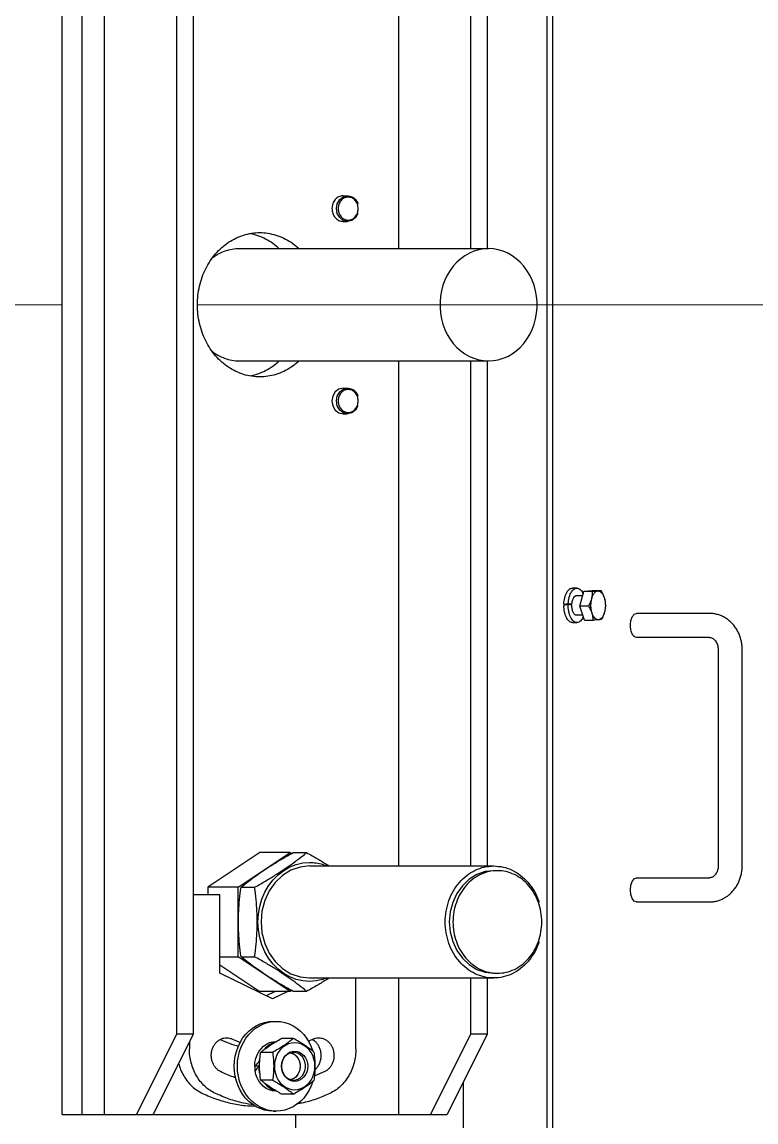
# Model space of a CAD drawing. Header units: millimetres. Extents: x 861 to 27901, y 673 to 17923.
# Drawn here: x 11194 to 11557, y 9715 to 10259 of the extents above; entities that cross this region are included whole.
import ezdxf

# ---------------------------------------------------------------- set-up
doc = ezdxf.new("R2010")
doc.units = ezdxf.units.MM
doc.header["$LTSCALE"] = 33.3
doc.linetypes.add('CENTERX2', pattern=[20.32, 12.7, -2.54, 2.54, -2.54])
doc.layers.add('CAPA_1', color=7, linetype='Continuous')

msp = doc.modelspace()

# ---------------------------------------------------------------- linework, layer by layer
at = {"color": 7, "linetype": 'Continuous', "lineweight": 25}
for p, q in [((11453.29, 10564.93), (11453.29, 9672.96)), ((11456.04, 10564.93), (11456.04, 9672.96)), ((11213.45, 9718.55), (11213.45, 10519.34)), ((11223.36, 9718.55), (11223.36, 10519.34)), ((11234.34, 9718.55), (11234.34, 10519.34)), ((11270.02, 10479.7), (11270.02, 9758.2)), ((11278.26, 10479.7), (11278.26, 9758.2)), ((11379.91, 10396.5), (11379.91, 10146.7)), ((11415.59, 10396.5), (11415.59, 10146.7)), ((11423.83, 10396.5), (11423.83, 10146.7)), ((11352.45, 10172.86), (11354.67, 10172.86)), ((11352.45, 10160.17), (11354.67, 10160.17)), ((11301.14, 10146.7), (11424.43, 10146.7)), ((11301.14, 10091.2), (11424.43, 10091.2)), ((11379.91, 10091.2), (11379.91, 9841.39)), ((11415.59, 10091.2), (11415.59, 9841.39)), ((11423.83, 10091.2), (11423.83, 9841.39)), ((11352.45, 10077.72), (11354.67, 10077.72)), ((11352.45, 10065.03), (11354.67, 10065.03)), ((11468.13, 9978.8), (11465.95, 9978.8)), ((11471.55, 9977.24), (11475.67, 9977.59)), ((11475.67, 9977.59), (11480.03, 9977.59)), ((11470.98, 9975.04), (11467.5, 9975.04)), ((11469.64, 9969.93), (11471.55, 9977.24)), ((11471.55, 9977.24), (11475.91, 9977.24)), ((11463.88, 9970.64), (11461.69, 9970.19)), ((11461.7, 9970.82), (11463.9, 9971.26)), ((11463.18, 9970.59), (11461.7, 9970.82)), ((11465.66, 9970.36), (11463.88, 9970.64)), ((11463.9, 9971.26), (11465.69, 9970.98)), ((11463.92, 9970.63), (11465.69, 9970.98)), ((11474.01, 9969.93), (11469.64, 9969.93)), ((11471.86, 9962.98), (11469.64, 9969.93)), ((11465.95, 9961.77), (11468.13, 9961.77)), ((11467.66, 9965.53), (11471.05, 9965.53)), ((11471.86, 9962.98), (11476.22, 9962.98)), ((11533.71, 9966.32), (11497.66, 9966.32)), ((11533.71, 9954.43), (11497.66, 9954.43)), ((11538.06, 9948.48), (11538.06, 9841.45)), ((11549.96, 9841.45), (11549.96, 9948.48)), ((11311.25, 9848.03), (11285.5, 9830.86)), ((11300.56, 9830.86), (11326.31, 9848.03)), ((11326.31, 9848.03), (11311.25, 9848.03)), ((11326.31, 9848.03), (11326.97, 9847.59)), ((11327.73, 9848.03), (11334.41, 9848.03)), ((11335.83, 9841.39), (11427.01, 9841.39)), ((11428.81, 9839.07), (11427.01, 9839.07)), ((11300.56, 9830.86), (11285.5, 9830.86)), ((11285.5, 9830.86), (11285.5, 9827.17)), ((11300.56, 9796.53), (11300.56, 9830.86)), ((11301.98, 9830.86), (11308.66, 9830.86)), ((11497.66, 9835.5), (11533.71, 9835.5)), ((11291.5, 9827.17), (11278.16, 9827.17)), ((11291.5, 9788.43), (11291.5, 9827.17)), ((11497.66, 9823.61), (11533.71, 9823.61)), ((11291.5, 9796.53), (11300.56, 9796.53)), ((11291.5, 9792.53), (11311.25, 9779.36)), ((11326.31, 9779.36), (11300.56, 9796.53)), ((11301.98, 9796.53), (11308.66, 9796.53)), ((11317.59, 9775.64), (11291.5, 9788.43)), ((11427.01, 9788.32), (11428.81, 9788.32)), ((11335.83, 9786), (11427.01, 9786)), ((11358.79, 9750.93), (11358.79, 9786)), ((11379.91, 9786), (11379.91, 9718.55)), ((11415.59, 9786), (11415.59, 9758.2)), ((11423.83, 9786), (11423.83, 9758.2)), ((11326.31, 9779.36), (11311.25, 9779.36)), ((11318.85, 9779.36), (11314.42, 9777.19)), ((11325.19, 9779.36), (11317.59, 9775.64)), ((11326.97, 9779.8), (11326.31, 9779.36)), ((11334.41, 9779.36), (11327.73, 9779.36)), ((11317.79, 9764.54), (11319.37, 9764.54)), ((11270.02, 9758.2), (11250.2, 9718.55)), ((11278.26, 9758.2), (11258.44, 9718.55)), ((11278.26, 9758.2), (11270.02, 9758.2)), ((11276.39, 9754.46), (11276.39, 9750.93)), ((11297.74, 9755.72), (11301.61, 9754.08)), ((11327.88, 9756.07), (11321.97, 9756.07)), ((11335.18, 9754.76), (11337.44, 9755.72)), ((11415.59, 9758.2), (11395.77, 9718.55)), ((11423.83, 9758.2), (11404.01, 9718.55)), ((11423.83, 9758.2), (11415.59, 9758.2)), ((11317.58, 9749.2), (11311.67, 9749.2)), ((11310.89, 9744.63), (11311.19, 9746.04)), ((11310.89, 9744.63), (11311.23, 9744.63)), ((11311.16, 9742.34), (11308.72, 9742.34)), ((11343.35, 9739.67), (11338.43, 9737.59)), ((11317.58, 9735.47), (11311.67, 9735.47)), ((11411.95, 9734.42), (11411.95, 9536.2)), ((11327.88, 9728.61), (11321.97, 9728.61)), ((11213.45, 9718.55), (11258.44, 9718.55)), ((11258.72, 9718.55), (11404.01, 9718.55)), ((11317.79, 9720.14), (11319.37, 9720.14)), ((11329.02, 9536.2), (11329.02, 9718.55))]:
    msp.add_line(p, q, dxfattribs=at)
at = {"color": 7, "linetype": 'Continuous', "lineweight": 25, "flags": 128}
for points in [[(11359.75, 10164.14), (11359.74, 10164.09), (11358.55, 10162.03), (11356.77, 10160.66), (11354.67, 10160.17), (11352.56, 10160.66), (11350.78, 10162.03), (11349.59, 10164.09), (11349.17, 10166.52), (11349.59, 10168.94), (11350.78, 10171), (11352.56, 10172.38), (11354.67, 10172.86)], [(11424.43, 10146.7), (11422, 10146.55), (11419.59, 10146.13), (11417.23, 10145.42), (11414.95, 10144.45), (11412.77, 10143.21), (11410.7, 10141.72), (11408.77, 10140), (11407.01, 10138.06), (11405.42, 10135.93), (11404.03, 10133.62), (11402.85, 10131.17), (11401.89, 10128.58), (11401.16, 10125.9), (11400.67, 10123.15), (11400.43, 10120.35), (11400.43, 10117.54), (11400.67, 10114.74), (11401.16, 10111.99), (11401.89, 10109.31), (11402.85, 10106.72), (11404.03, 10104.27), (11405.42, 10101.96), (11407.01, 10099.83), (11408.77, 10097.89), (11410.7, 10096.17), (11412.77, 10094.68), (11414.95, 10093.44), (11417.23, 10092.47), (11419.59, 10091.76), (11422, 10091.34), (11424.43, 10091.2), (11426.86, 10091.34), (11429.27, 10091.76), (11431.62, 10092.47), (11433.91, 10093.44), (11436.09, 10094.68), (11438.16, 10096.17), (11440.08, 10097.89), (11441.85, 10099.83), (11443.43, 10101.96), (11444.82, 10104.27), (11446, 10106.72), (11446.96, 10109.31), (11447.69, 10111.99), (11448.18, 10114.74), (11448.43, 10117.54), (11448.43, 10120.35), (11448.18, 10123.15), (11447.69, 10125.9), (11446.96, 10128.58), (11446, 10131.17), (11444.82, 10133.62), (11443.43, 10135.93), (11441.85, 10138.06), (11440.08, 10140), (11438.16, 10141.72), (11436.09, 10143.21), (11433.91, 10144.45), (11431.62, 10145.42), (11429.27, 10146.13), (11426.86, 10146.55), (11424.43, 10146.7)], [(11352.45, 10077.72), (11350.34, 10077.23), (11348.56, 10075.86), (11347.37, 10073.8), (11346.95, 10071.37), (11347.37, 10068.95), (11348.56, 10066.89), (11350.34, 10065.51), (11352.45, 10065.03)], [(11359.75, 10069), (11359.74, 10068.95), (11358.55, 10066.89), (11356.77, 10065.51), (11354.67, 10065.03), (11352.56, 10065.51), (11350.78, 10066.89), (11349.59, 10068.95), (11349.17, 10071.37), (11349.59, 10073.8), (11350.78, 10075.86), (11352.56, 10077.23), (11354.67, 10077.72)], [(11344.32, 9786), (11342.42, 9785.26), (11339.15, 9784.51), (11335.83, 9784.26), (11332.5, 9784.51), (11329.23, 9785.26), (11326.07, 9786.5), (11323.08, 9788.2), (11320.31, 9790.34), (11317.8, 9792.88), (11315.6, 9795.78), (11313.75, 9798.98), (11312.28, 9802.43), (11311.2, 9806.08), (11310.55, 9809.85), (11310.34, 9813.7), (11310.55, 9817.54), (11311.2, 9821.31), (11312.28, 9824.96), (11313.75, 9828.41), (11315.6, 9831.61), (11317.8, 9834.51), (11320.31, 9837.05), (11323.08, 9839.19), (11326.07, 9840.89), (11329.23, 9842.13), (11332.5, 9842.88), (11335.83, 9843.13)], [(11335.83, 9841.39), (11331.15, 9840.85), (11326.65, 9839.28), (11322.5, 9836.72), (11318.87, 9833.28), (11315.89, 9829.08), (11313.67, 9824.29), (11312.31, 9819.1), (11311.85, 9813.7), (11312.31, 9808.29), (11313.67, 9803.1), (11315.89, 9798.31), (11318.87, 9794.11), (11322.5, 9790.67), (11326.65, 9788.11), (11331.15, 9786.54), (11335.83, 9786)], [(11427.01, 9839.07), (11422.72, 9838.58), (11418.6, 9837.14), (11414.8, 9834.79), (11411.47, 9831.64), (11408.74, 9827.79), (11406.71, 9823.4), (11405.46, 9818.64), (11405.03, 9813.7), (11405.46, 9808.75), (11406.71, 9803.99), (11408.74, 9799.6), (11411.47, 9795.75), (11414.8, 9792.6), (11418.6, 9790.26), (11422.72, 9788.81), (11427.01, 9788.32)], [(11497.66, 9823.61), (11496.52, 9824.06), (11495.56, 9825.35), (11494.91, 9827.28), (11494.69, 9829.55), (11494.91, 9831.83), (11495.56, 9833.76), (11496.52, 9835.05), (11497.66, 9835.5)], [(11317.79, 9720.14), (11315.64, 9720.28), (11313.51, 9720.69), (11311.44, 9721.38), (11309.45, 9722.34), (11307.56, 9723.54), (11305.8, 9724.98), (11304.19, 9726.64), (11302.76, 9728.5), (11301.51, 9730.53), (11300.47, 9732.71), (11299.64, 9735.01), (11299.05, 9737.4), (11298.68, 9739.85), (11298.56, 9742.34), (11298.68, 9744.82), (11299.05, 9747.28), (11299.64, 9749.67), (11300.47, 9751.97), (11301.51, 9754.15), (11302.76, 9756.18), (11304.19, 9758.04), (11305.8, 9759.69), (11307.56, 9761.14), (11309.45, 9762.34), (11311.44, 9763.29), (11313.51, 9763.98), (11315.64, 9764.4), (11317.79, 9764.54)], [(11337.45, 9734.77), (11336.7, 9732.71), (11335.65, 9730.53), (11334.41, 9728.5), (11332.97, 9726.64), (11331.36, 9724.98), (11329.6, 9723.54), (11327.72, 9722.34), (11325.72, 9721.38), (11323.65, 9720.69), (11321.53, 9720.28), (11319.37, 9720.14), (11317.22, 9720.28), (11315.1, 9720.69), (11313.02, 9721.38), (11311.03, 9722.34), (11309.15, 9723.54), (11307.39, 9724.98), (11305.78, 9726.64), (11304.34, 9728.5), (11303.1, 9730.53), (11302.05, 9732.71), (11301.23, 9735.01), (11300.63, 9737.4), (11300.27, 9739.85), (11300.15, 9742.34), (11300.27, 9744.82), (11300.63, 9747.28), (11301.23, 9749.67), (11302.05, 9751.97), (11303.1, 9754.15), (11304.34, 9756.18), (11305.78, 9758.04), (11307.39, 9759.69), (11309.15, 9761.14), (11311.03, 9762.34), (11313.02, 9763.29), (11315.1, 9763.98), (11317.22, 9764.4), (11319.37, 9764.54)], [(11319.37, 9764.54), (11321.53, 9764.4), (11323.65, 9763.98), (11325.72, 9763.29), (11327.72, 9762.34), (11329.6, 9761.14), (11331.36, 9759.69), (11332.97, 9758.04), (11334.41, 9756.18), (11335.65, 9754.15), (11336.7, 9751.97), (11337.44, 9749.92)], [(11308.72, 9742.34), (11308.85, 9744.26), (11309.24, 9746.14), (11309.88, 9747.92), (11310.75, 9749.57), (11311.84, 9751.04), (11313.11, 9752.29), (11314.54, 9753.3), (11316.08, 9754.04), (11317.71, 9754.49), (11319.37, 9754.64)], [(11328.49, 9753.93), (11326.92, 9753.79), (11325.39, 9753.37), (11323.93, 9752.67), (11322.59, 9751.72), (11321.39, 9750.54), (11320.37, 9749.15), (11319.55, 9747.6), (11318.94, 9745.92), (11318.57, 9744.15), (11318.45, 9742.34), (11318.57, 9740.52), (11318.94, 9738.75), (11319.55, 9737.07), (11320.37, 9735.52), (11321.39, 9734.14), (11322.59, 9732.96), (11323.93, 9732.01), (11325.39, 9731.31), (11326.92, 9730.89), (11328.49, 9730.74), (11330.06, 9730.89), (11331.6, 9731.31), (11333.05, 9732.01), (11334.4, 9732.96), (11335.59, 9734.14), (11336.62, 9735.52), (11337.44, 9737.07), (11338.04, 9738.75), (11338.41, 9740.52), (11338.53, 9742.34), (11338.41, 9744.15), (11338.04, 9745.92), (11337.44, 9747.6), (11336.62, 9749.15), (11335.59, 9750.54), (11334.4, 9751.72), (11333.05, 9752.67), (11331.6, 9753.37), (11330.06, 9753.79), (11328.49, 9753.93)], [(11328.49, 9734.86), (11327.23, 9735.01), (11326.02, 9735.43), (11324.9, 9736.12), (11323.92, 9737.05), (11323.11, 9738.19), (11322.51, 9739.48), (11322.14, 9740.88), (11322.02, 9742.34), (11322.14, 9743.8), (11322.51, 9745.2), (11323.11, 9746.49), (11323.92, 9747.62), (11324.9, 9748.55), (11326.02, 9749.24), (11327.23, 9749.67), (11328.49, 9749.81), (11329.76, 9749.67), (11330.97, 9749.24), (11332.09, 9748.55), (11333.07, 9747.62), (11333.88, 9746.49), (11334.47, 9745.2), (11334.84, 9743.8), (11334.97, 9742.34), (11334.84, 9740.88), (11334.47, 9739.48), (11333.88, 9738.19), (11333.07, 9737.05), (11332.09, 9736.12), (11330.97, 9735.43), (11329.76, 9735.01), (11328.49, 9734.86)], [(11327.96, 9749.19), (11326.72, 9749.04), (11325.54, 9748.6), (11324.47, 9747.88), (11323.54, 9746.93), (11322.81, 9745.77), (11322.31, 9744.46), (11322.05, 9743.05), (11322.05, 9741.62), (11322.31, 9740.22), (11322.81, 9738.91), (11323.54, 9737.75), (11324.47, 9736.79), (11325.54, 9736.07), (11326.72, 9735.63), (11327.96, 9735.48)], [(11326.4, 9748.96), (11327.23, 9748.72), (11328.34, 9748.15), (11329.32, 9747.33), (11330.14, 9746.28), (11330.74, 9745.07), (11331.12, 9743.73), (11331.25, 9742.34), (11331.12, 9740.94), (11330.74, 9739.61), (11330.14, 9738.39), (11329.32, 9737.35), (11328.34, 9736.52), (11327.23, 9735.95), (11326.4, 9735.72)], [(11326.66, 9749.03), (11327.73, 9748.63), (11328.78, 9747.94), (11329.7, 9747.02), (11330.43, 9745.9), (11330.96, 9744.63), (11331.24, 9743.27), (11331.28, 9741.87), (11331.08, 9740.49), (11330.63, 9739.18), (11329.97, 9738.01), (11329.11, 9737.02), (11328.09, 9736.25), (11326.96, 9735.74), (11326.66, 9735.65)], [(11327.96, 9735.48), (11329.19, 9735.63), (11330.37, 9736.07), (11331.45, 9736.79), (11332.37, 9737.75), (11333.1, 9738.91), (11333.6, 9740.22), (11333.86, 9741.62), (11333.86, 9743.05), (11333.6, 9744.46), (11333.1, 9745.77), (11332.37, 9746.93), (11331.45, 9747.88), (11330.37, 9748.6), (11329.19, 9749.04), (11327.96, 9749.19)], [(11319.37, 9730.03), (11319.1, 9730.04), (11317.5, 9730.23), (11315.94, 9730.69), (11314.47, 9731.42), (11313.1, 9732.39), (11311.88, 9733.59), (11310.82, 9734.99), (11309.97, 9736.56), (11309.32, 9738.26), (11308.9, 9740.05)]]:
    msp.add_lwpolyline(points, dxfattribs=at)
at = {"color": 7, "linetype": 'Continuous', "lineweight": 25}
for centre, radius, start, end in [((11301.31, 10124.81), 21.88, 90.4383, 128.5045), ((11301.31, 10113.11), 21.92, 230.5019, 269.5446), ((11321.79, 9744.26), 10.46, 107.539, 141.3846), ((11322.87, 9742.34), 14.13, 179.9919, 189.3104), ((11324.71, 9742.32), 14.01, 179.9383, 195.5332), ((11321.78, 9740.4), 10.45, 218.9712, 252.1347)]:
    msp.add_arc(centre, radius, start, end, dxfattribs=at)
for centre, start_param, end_param in [((11319.37, 9742.34), 1.875102, 2.062193), ((11321.36, 9742.34), 2.062193, 2.249285)]:
    msp.add_ellipse(centre, major_axis=(14.42, 10.85), ratio=0.402543, start_param=start_param, end_param=end_param, dxfattribs=at)
for points in [[(11352.45, 10172.86), (11351.73, 10172.76), (11350.29, 10172.57), (11348.46, 10171.11), (11347.24, 10169.01), (11346.81, 10166.52), (11347.24, 10164.02), (11348.46, 10161.93), (11350.29, 10160.46), (11351.73, 10160.27), (11352.45, 10160.17)], [(11354.98, 10172.23), (11355.63, 10172.14), (11356.92, 10171.97), (11358.57, 10170.65), (11359.67, 10168.76), (11360.06, 10166.52), (11359.67, 10164.28), (11358.57, 10162.37), (11356.92, 10161.11), (11354.98, 10160.66), (11353.04, 10161.11), (11351.4, 10162.37), (11350.3, 10164.28), (11349.91, 10166.52), (11350.3, 10168.76), (11351.4, 10170.65), (11353.04, 10171.97), (11354.34, 10172.14), (11354.98, 10172.23)], [(11354.98, 10077.08), (11355.63, 10077), (11356.92, 10076.82), (11358.57, 10075.5), (11359.67, 10073.62), (11360.06, 10071.37), (11359.67, 10069.13), (11358.57, 10067.23), (11356.92, 10065.96), (11354.98, 10065.52), (11353.04, 10065.96), (11351.4, 10067.23), (11350.3, 10069.13), (11349.91, 10071.37), (11350.3, 10073.62), (11351.4, 10075.5), (11353.04, 10076.82), (11354.34, 10077), (11354.98, 10077.08)], [(11475.51, 9973.58), (11475.68, 9974.11), (11476.01, 9975.18), (11476.74, 9976.37), (11477.59, 9977.19), (11478.21, 9977.34), (11478.52, 9977.41)], [(11478.52, 9977.41), (11478.84, 9977.39), (11479.46, 9977.35), (11480.34, 9976.68), (11481.13, 9975.62), (11481.5, 9974.62), (11481.69, 9974.12)], [(11475.67, 9966.45), (11475.52, 9967), (11475.22, 9968.11), (11475.08, 9969.97), (11475.14, 9971.86), (11475.39, 9973.01), (11475.51, 9973.58)], [(11481.69, 9974.12), (11481.83, 9973.56), (11482.13, 9972.46), (11482.28, 9970.59), (11482.21, 9968.71), (11481.96, 9967.56), (11481.84, 9966.99)], [(11481.84, 9966.99), (11481.68, 9966.46), (11481.35, 9965.39), (11480.61, 9964.2), (11479.76, 9963.38), (11479.14, 9963.23), (11478.83, 9963.16)], [(11478.83, 9963.16), (11478.52, 9963.18), (11477.89, 9963.22), (11477.01, 9963.89), (11476.23, 9964.95), (11475.85, 9965.95), (11475.67, 9966.45)], [(11497.66, 9954.43), (11497.27, 9954.52), (11496.49, 9954.7), (11495.5, 9956.07), (11494.84, 9958.04), (11494.61, 9960.37), (11494.84, 9962.71), (11495.5, 9964.68), (11496.49, 9966.05), (11497.27, 9966.23), (11497.66, 9966.32)], [(11428.81, 9788.32), (11427.37, 9788.42), (11424.5, 9788.61), (11420.35, 9790.12), (11416.52, 9792.46), (11413.17, 9795.64), (11410.42, 9799.51), (11408.38, 9803.92), (11407.12, 9808.71), (11406.7, 9813.7), (11407.12, 9818.68), (11408.38, 9823.47), (11410.42, 9827.88), (11413.17, 9831.75), (11416.52, 9834.93), (11420.35, 9837.29), (11424.5, 9838.74), (11428.81, 9839.23), (11433.12, 9838.74), (11437.27, 9837.29), (11441.1, 9834.93), (11444.45, 9831.75), (11447.2, 9827.88), (11449.24, 9823.47), (11450.5, 9818.68), (11450.92, 9813.7), (11450.5, 9808.71), (11449.24, 9803.92), (11447.2, 9799.51), (11444.45, 9795.64), (11441.1, 9792.46), (11437.27, 9790.12), (11433.12, 9788.61), (11430.25, 9788.42), (11428.81, 9788.32)], [(11291.84, 9739.67), (11291.39, 9739.92), (11290.5, 9740.43), (11289.37, 9741.55), (11288.43, 9742.88), (11287.74, 9744.41), (11287.32, 9746.06), (11287.18, 9747.77), (11287.34, 9749.48), (11287.79, 9751.13), (11288.5, 9752.64), (11289.46, 9753.96), (11290.62, 9755.04), (11291.94, 9755.83), (11293.37, 9756.32), (11294.85, 9756.47), (11296.34, 9756.3), (11297.27, 9755.92), (11297.74, 9755.72)], [(11337.44, 9755.72), (11337.91, 9755.92), (11338.84, 9756.3), (11340.33, 9756.47), (11341.81, 9756.32), (11343.24, 9755.83), (11344.56, 9755.04), (11345.72, 9753.96), (11346.68, 9752.64), (11347.39, 9751.13), (11347.84, 9749.48), (11348, 9747.77), (11347.86, 9746.06), (11347.44, 9744.41), (11346.75, 9742.88), (11345.82, 9741.55), (11344.68, 9740.43), (11343.79, 9739.92), (11343.35, 9739.67)], [(11289.27, 9728.88), (11288.34, 9729.37), (11286.48, 9730.34), (11283.98, 9732.39), (11281.74, 9734.81), (11279.85, 9737.59), (11278.33, 9740.66), (11277.23, 9743.95), (11276.52, 9747.4), (11276.44, 9749.76), (11276.39, 9750.93)], [(11358.79, 9750.93), (11358.75, 9749.76), (11358.66, 9747.4), (11357.96, 9743.95), (11356.85, 9740.66), (11355.33, 9737.59), (11353.44, 9734.81), (11351.2, 9732.39), (11348.7, 9730.34), (11346.84, 9729.37), (11345.91, 9728.88)]]:
    msp.add_open_spline(points, degree=3, dxfattribs=at)
for points, knots in [([(11354.67, 10172.86), (11355.39, 10172.77), (11356.84, 10172.58), (11358.59, 10171.09), (11359.61, 10169.74), (11359.75, 10168.91), (11359.75, 10168.89)], [0, 0, 0, 0, 0.3311, 0.6622, 0.993299, 1, 1, 1, 1]), ([(11311.25, 10083.27), (11309.9, 10083.33), (11307.2, 10083.44), (11303.23, 10084.39), (11299.39, 10085.89), (11295.75, 10087.96), (11292.38, 10090.56), (11289.34, 10093.64), (11286.66, 10097.16), (11284.41, 10101.05), (11282.62, 10105.25), (11281.32, 10109.68), (11280.53, 10114.27), (11280.26, 10118.95), (11280.53, 10123.62), (11281.32, 10128.21), (11282.62, 10132.64), (11284.41, 10136.84), (11286.66, 10140.73), (11289.34, 10144.25), (11292.38, 10147.33), (11295.75, 10149.93), (11299.39, 10152), (11303.23, 10153.51), (11307.2, 10154.42), (11311.25, 10154.73), (11315.29, 10154.42), (11319.27, 10153.5), (11323.11, 10152.01), (11326.72, 10149.91), (11329.24, 10148.11), (11330.43, 10146.88), (11330.61, 10146.7)], [0, 0, 0, 0, 0.034269, 0.068539, 0.102808, 0.137077, 0.171347, 0.205616, 0.239885, 0.274155, 0.308424, 0.342694, 0.376963, 0.411232, 0.445502, 0.479771, 0.51404, 0.54831, 0.582579, 0.616848, 0.651118, 0.685387, 0.719656, 0.753926, 0.788195, 0.822464, 0.856734, 0.891003, 0.925272, 0.959542, 0.993811, 1, 1, 1, 1]), ([(11320.7, 10146.7), (11320.51, 10146.88), (11319.33, 10148.11), (11316.81, 10149.91), (11313.2, 10152), (11309.66, 10153.43), (11307.31, 10153.9), (11306.29, 10154.11)], [0, 0, 0, 0, 0.045744, 0.299041, 0.552338, 0.805635, 1, 1, 1, 1]), ([(11306.29, 10083.78), (11307.31, 10083.99), (11309.66, 10084.46), (11313.2, 10085.89), (11316.81, 10087.98), (11319.33, 10089.78), (11320.51, 10091.01), (11320.7, 10091.2)], [0, 0, 0, 0, 0.194365, 0.447662, 0.700959, 0.954256, 1, 1, 1, 1]), ([(11330.61, 10091.2), (11330.43, 10091.01), (11329.24, 10089.78), (11326.72, 10087.99), (11323.11, 10085.88), (11319.27, 10084.39), (11315.29, 10083.44), (11312.6, 10083.33), (11311.25, 10083.27)], [0, 0, 0, 0, 0.03486, 0.227888, 0.420916, 0.613944, 0.806972, 1, 1, 1, 1]), ([(11354.67, 10077.72), (11355.39, 10077.62), (11356.84, 10077.44), (11358.59, 10075.94), (11359.61, 10074.59), (11359.75, 10073.77), (11359.75, 10073.75)], [0, 0, 0, 0, 0.3310998, 0.6621996, 0.9932993, 1, 1, 1, 1]), ([(11461.7, 9970.82), (11461.73, 9971.37), (11461.8, 9972.46), (11462.09, 9974.02), (11462.52, 9975.44), (11463.09, 9976.66), (11463.75, 9977.64), (11464.5, 9978.34), (11465.25, 9978.74), (11465.74, 9978.76), (11465.95, 9978.77)], [0, 0, 0, 0, 0.1286907, 0.2573814, 0.3860721, 0.5147628, 0.6434535, 0.7721442, 0.9008349, 1, 1, 1, 1]), ([(11463.9, 9971.26), (11463.95, 9971.81), (11464.04, 9972.89), (11464.38, 9974.42), (11464.85, 9975.79), (11465.44, 9976.95), (11466.13, 9977.86), (11466.9, 9978.49), (11467.71, 9978.81), (11468.54, 9978.81), (11469.36, 9978.49), (11470.12, 9977.86), (11470.77, 9977.04), (11471.1, 9976.35), (11471.24, 9976.05)], [0, 0, 0, 0, 0.085157, 0.170314, 0.25547, 0.340627, 0.425784, 0.510941, 0.596098, 0.681255, 0.766411, 0.851568, 0.936725, 1, 1, 1, 1]), ([(11475.91, 9977.24), (11476.43, 9977.27), (11477.41, 9977.32), (11478.17, 9977.38), (11478.52, 9977.41)], [0, 0, 0, 0, 0.523687, 1, 1, 1, 1]), ([(11478.52, 9977.41), (11478.83, 9977.44), (11479.47, 9977.5), (11479.84, 9977.56), (11480.03, 9977.59)], [0, 0, 0, 0, 0.476313, 1, 1, 1, 1]), ([(11480.03, 9977.59), (11480.38, 9976.99), (11481.05, 9975.85), (11481.48, 9974.68), (11481.69, 9974.12)], [0, 0, 0, 0, 0.523687, 1, 1, 1, 1]), ([(11465.69, 9970.98), (11465.77, 9971.6), (11465.93, 9972.83), (11466.59, 9974.29), (11467.44, 9975.12), (11468.18, 9975.36), (11468.56, 9975.1), (11468.64, 9975.04)], [0, 0, 0, 0, 0.234527, 0.469055, 0.703582, 0.93811, 1, 1, 1, 1]), ([(11474.01, 9969.93), (11474.33, 9970.56), (11474.96, 9971.76), (11475.33, 9972.99), (11475.51, 9973.58)], [0, 0, 0, 0, 0.523687, 1, 1, 1, 1]), ([(11475.51, 9973.58), (11475.64, 9974.17), (11475.91, 9975.41), (11475.91, 9976.61), (11475.91, 9977.24)], [0, 0, 0, 0, 0.476313, 1, 1, 1, 1]), ([(11481.69, 9974.12), (11481.84, 9973.55), (11482.16, 9972.38), (11482.21, 9971.24), (11482.24, 9970.64)], [0, 0, 0, 0, 0.476313, 1, 1, 1, 1]), ([(11465.95, 9961.78), (11465.94, 9961.78), (11465.65, 9961.72), (11465.09, 9961.92), (11464.3, 9962.37), (11463.57, 9963.17), (11462.92, 9964.22), (11462.4, 9965.5), (11462, 9966.96), (11461.75, 9968.54), (11461.71, 9969.64), (11461.69, 9970.19)], [0, 0, 0, 0, 0.004787, 0.129189, 0.25359, 0.377992, 0.502394, 0.626795, 0.751197, 0.875598, 1, 1, 1, 1]), ([(11471.31, 9964.69), (11471.19, 9964.4), (11470.88, 9963.71), (11470.26, 9962.87), (11469.51, 9962.18), (11468.7, 9961.8), (11467.87, 9961.73), (11467.05, 9961.99), (11466.28, 9962.56), (11465.57, 9963.42), (11464.95, 9964.54), (11464.46, 9965.87), (11464.1, 9967.37), (11463.89, 9968.98), (11463.88, 9970.08), (11463.88, 9970.64)], [0, 0, 0, 0, 0.054035, 0.132865, 0.211696, 0.290526, 0.369357, 0.448187, 0.527017, 0.605848, 0.684678, 0.763509, 0.842339, 0.92117, 1, 1, 1, 1]), ([(11468.6, 9965.53), (11468.41, 9965.44), (11467.9, 9965.23), (11467.07, 9965.71), (11466.29, 9966.81), (11465.76, 9968.46), (11465.69, 9969.72), (11465.66, 9970.36)], [0, 0, 0, 0, 0.136172, 0.352129, 0.568086, 0.784043, 1, 1, 1, 1]), ([(11475.67, 9966.45), (11475.46, 9967.01), (11475.03, 9968.19), (11474.36, 9969.33), (11474.01, 9969.93)], [0, 0, 0, 0, 0.476313, 1, 1, 1, 1]), ([(11481.84, 9966.99), (11481.66, 9966.4), (11481.28, 9965.16), (11480.66, 9963.96), (11480.34, 9963.33)], [0, 0, 0, 0, 0.476313, 1, 1, 1, 1]), ([(11476.22, 9962.98), (11476.19, 9963.57), (11476.14, 9964.71), (11475.82, 9965.89), (11475.67, 9966.45)], [0, 0, 0, 0, 0.523687, 1, 1, 1, 1]), ([(11478.83, 9963.16), (11478.47, 9963.13), (11477.72, 9963.07), (11476.74, 9963.01), (11476.22, 9962.98)], [0, 0, 0, 0, 0.476313, 1, 1, 1, 1]), ([(11480.34, 9963.33), (11480.15, 9963.3), (11479.78, 9963.24), (11479.14, 9963.18), (11478.83, 9963.16)], [0, 0, 0, 0, 0.523687, 1, 1, 1, 1]), ([(11549.96, 9948.48), (11549.95, 9948.91), (11549.92, 9950.06), (11549.69, 9951.91), (11549.21, 9953.99), (11548.49, 9956), (11547.56, 9957.9), (11546.43, 9959.66), (11545.11, 9961.27), (11543.62, 9962.68), (11541.99, 9963.89), (11540.24, 9964.87), (11538.4, 9965.61), (11536.5, 9966.1), (11534.92, 9966.3), (11533.99, 9966.32), (11533.71, 9966.32)], [0, 0, 0, 0, 0.047065, 0.124649, 0.202351, 0.280089, 0.357795, 0.435382, 0.512744, 0.589769, 0.666352, 0.742418, 0.817933, 0.892916, 0.96744, 1, 1, 1, 1]), ([(11533.71, 9954.43), (11533.8, 9954.42), (11534.13, 9954.42), (11534.7, 9954.29), (11535.41, 9953.96), (11536.11, 9953.44), (11536.76, 9952.72), (11537.32, 9951.81), (11537.74, 9950.77), (11538.01, 9949.64), (11538.05, 9948.87), (11538.06, 9948.48)], [0, 0, 0, 0, 0.049299, 0.189456, 0.314102, 0.429495, 0.551338, 0.667266, 0.780097, 0.891428, 1, 1, 1, 1]), ([(11301.98, 9830.86), (11303.24, 9831.88), (11305.63, 9833.83), (11309.51, 9836.7), (11313.48, 9839.44), (11317.73, 9842.18), (11322.49, 9845.06), (11325.92, 9847), (11327.73, 9848.03)], [0, 0, 0, 0, 0.182375, 0.345749, 0.5, 0.654251, 0.817624, 1, 1, 1, 1]), ([(11308.66, 9830.86), (11310.48, 9831.89), (11313.91, 9833.83), (11318.66, 9836.71), (11322.91, 9839.44), (11326.87, 9842.18), (11330.75, 9845.06), (11333.15, 9847), (11334.41, 9848.03)], [0, 0, 0, 0, 0.182688, 0.345984, 0.5, 0.654005, 0.817302, 1, 1, 1, 1]), ([(11334.41, 9848.03), (11336.22, 9847), (11339.64, 9845.06), (11343.38, 9842.83), (11345.22, 9841.63), (11345.6, 9841.39)], [0, 0, 0, 0, 0.470359, 0.890792, 1, 1, 1, 1]), ([(11335.83, 9843.13), (11336.94, 9843.08), (11339.16, 9842.97), (11342.02, 9842.35), (11343.69, 9841.65), (11344.32, 9841.39)], [0, 0, 0, 0, 0.384766, 0.769531, 1, 1, 1, 1]), ([(11449.36, 9803.87), (11449.3, 9803.61), (11448.8, 9801.62), (11447.02, 9798.23), (11444.09, 9793.98), (11440.41, 9790.52), (11436.24, 9787.95), (11431.71, 9786.36), (11427.01, 9785.83), (11422.3, 9786.36), (11417.77, 9787.95), (11413.6, 9790.52), (11409.94, 9793.99), (11406.94, 9798.21), (11404.71, 9803.03), (11403.33, 9808.26), (11402.87, 9813.7), (11403.33, 9819.13), (11404.71, 9824.36), (11406.94, 9829.18), (11409.94, 9833.4), (11413.6, 9836.87), (11417.77, 9839.43), (11422.3, 9841.08), (11425.44, 9841.28), (11427.01, 9841.39)], [0, 0, 0, 0, 0.006736, 0.051885, 0.097033, 0.142181, 0.18733, 0.232478, 0.277626, 0.322775, 0.367923, 0.413072, 0.45822, 0.503368, 0.548517, 0.593665, 0.638813, 0.683962, 0.72911, 0.774258, 0.819407, 0.864555, 0.909703, 0.954852, 1, 1, 1, 1]), ([(11427.01, 9841.39), (11428.57, 9841.28), (11431.71, 9841.08), (11436.24, 9839.43), (11440.41, 9836.87), (11444.09, 9833.41), (11447.02, 9829.16), (11448.8, 9825.77), (11449.3, 9823.78), (11449.36, 9823.52)], [0, 0, 0, 0, 0.162623, 0.325245, 0.487868, 0.650491, 0.813113, 0.975736, 1, 1, 1, 1]), ([(11538.06, 9841.45), (11538.06, 9841.27), (11538.05, 9840.71), (11537.91, 9839.78), (11537.58, 9838.7), (11537.11, 9837.74), (11536.54, 9836.93), (11535.89, 9836.3), (11535.2, 9835.85), (11534.47, 9835.56), (11533.98, 9835.52), (11533.71, 9835.5)], [0, 0, 0, 0, 0.048401, 0.1583929, 0.2685236, 0.3790203, 0.490609, 0.6045549, 0.7229292, 0.8489665, 1, 1, 1, 1]), ([(11533.71, 9823.61), (11534.15, 9823.62), (11535.22, 9823.65), (11536.93, 9823.92), (11538.79, 9824.45), (11540.58, 9825.23), (11542.26, 9826.22), (11543.83, 9827.43), (11545.26, 9828.83), (11546.54, 9830.41), (11547.63, 9832.15), (11548.53, 9834.03), (11549.23, 9836.01), (11549.7, 9838.08), (11549.93, 9839.9), (11549.95, 9841.03), (11549.96, 9841.45)], [0, 0, 0, 0, 0.050152, 0.124091, 0.197985, 0.271975, 0.346208, 0.420799, 0.495824, 0.571312, 0.647255, 0.723612, 0.800327, 0.877339, 0.954589, 1, 1, 1, 1]), ([(11301.98, 9796.53), (11301.7, 9798.58), (11301.19, 9802.46), (11300.75, 9808.21), (11300.6, 9813.7), (11300.75, 9819.18), (11301.19, 9824.93), (11301.7, 9828.81), (11301.98, 9830.86)], [0, 0, 0, 0, 0.182375, 0.345749, 0.5, 0.654251, 0.817624, 1, 1, 1, 1]), ([(11308.66, 9796.53), (11308.94, 9798.58), (11309.46, 9802.47), (11309.89, 9808.22), (11310.04, 9813.7), (11309.89, 9819.17), (11309.46, 9824.92), (11308.94, 9828.81), (11308.66, 9830.86)], [0, 0, 0, 0, 0.1826877, 0.3459844, 0.5, 0.6540051, 0.8173015, 1, 1, 1, 1]), ([(11327.73, 9779.36), (11325.92, 9780.39), (11322.49, 9782.33), (11317.73, 9785.21), (11313.48, 9787.95), (11309.51, 9790.69), (11305.63, 9793.56), (11303.24, 9795.51), (11301.98, 9796.53)], [0, 0, 0, 0, 0.182375, 0.345749, 0.5, 0.654251, 0.817624, 1, 1, 1, 1]), ([(11334.41, 9779.36), (11333.15, 9780.39), (11330.75, 9782.33), (11326.87, 9785.21), (11322.91, 9787.95), (11318.66, 9790.68), (11313.91, 9793.56), (11310.48, 9795.5), (11308.66, 9796.53)], [0, 0, 0, 0, 0.1826877, 0.3459844, 0.5, 0.6540051, 0.8173015, 1, 1, 1, 1]), ([(11345.6, 9786), (11345.22, 9785.76), (11343.38, 9784.56), (11339.64, 9782.33), (11336.22, 9780.39), (11334.41, 9779.36)], [0, 0, 0, 0, 0.109181, 0.529614, 1, 1, 1, 1]), ([(11291.67, 9755.61), (11293.16, 9754.93), (11296.1, 9753.58), (11299.19, 9752.76), (11300.71, 9752.36)], [0, 0, 0, 0, 0.50695, 1, 1, 1, 1]), ([(11311.67, 9749.2), (11312.24, 9749.66), (11313.3, 9750.52), (11315.05, 9751.8), (11316.98, 9753.11), (11319.27, 9754.54), (11321.04, 9755.54), (11321.97, 9756.07)], [0, 0, 0, 0, 0.203457, 0.383587, 0.554959, 0.763165, 1, 1, 1, 1]), ([(11327.88, 9756.07), (11327.31, 9755.61), (11326.25, 9754.75), (11324.5, 9753.47), (11322.57, 9752.17), (11320.28, 9750.74), (11318.51, 9749.74), (11317.58, 9749.2)], [0, 0, 0, 0, 0.203457, 0.383587, 0.554959, 0.763165, 1, 1, 1, 1]), ([(11338.18, 9749.2), (11337.61, 9749.66), (11336.55, 9750.52), (11334.8, 9751.8), (11332.87, 9753.11), (11330.58, 9754.54), (11328.81, 9755.54), (11327.88, 9756.07)], [0, 0, 0, 0, 0.203457, 0.383587, 0.554959, 0.763165, 1, 1, 1, 1]), ([(11338.68, 9740.85), (11338.94, 9741.08), (11339.59, 9741.67), (11340.41, 9742.89), (11341.1, 9744.41), (11341.52, 9746.06), (11341.65, 9747.77), (11341.5, 9749.48), (11341.05, 9751.12), (11340.34, 9752.64), (11339.38, 9753.95), (11338.31, 9754.98), (11337.52, 9755.42), (11337.17, 9755.61)], [0, 0, 0, 0, 0.064314, 0.159985, 0.255656, 0.351327, 0.446998, 0.542668, 0.638339, 0.73401, 0.829681, 0.925351, 1, 1, 1, 1]), ([(11311.67, 9735.47), (11311.55, 9736.39), (11311.33, 9738.11), (11311.15, 9740.67), (11311.13, 9743.28), (11311.27, 9746.14), (11311.54, 9748.14), (11311.67, 9749.2)], [0, 0, 0, 0, 0.203457, 0.383587, 0.554959, 0.763165, 1, 1, 1, 1]), ([(11317.58, 9749.2), (11317.7, 9748.29), (11317.92, 9746.57), (11318.1, 9744), (11318.12, 9741.4), (11317.98, 9738.54), (11317.72, 9736.54), (11317.58, 9735.47)], [0, 0, 0, 0, 0.203457, 0.383587, 0.554959, 0.763165, 1, 1, 1, 1]), ([(11338.18, 9735.47), (11338.3, 9736.39), (11338.52, 9738.11), (11338.7, 9740.67), (11338.72, 9743.28), (11338.57, 9746.14), (11338.31, 9748.14), (11338.18, 9749.2)], [0, 0, 0, 0, 0.203457, 0.383587, 0.554959, 0.763165, 1, 1, 1, 1]), ([(11271.03, 9743.74), (11271.35, 9742.71), (11272, 9740.57), (11273.51, 9737.59), (11275.4, 9734.81), (11277.64, 9732.39), (11280.14, 9730.34), (11282, 9729.37), (11282.92, 9728.88)], [0, 0, 0, 0, 0.15631, 0.325048, 0.493786, 0.662524, 0.831262, 1, 1, 1, 1]), ([(11299.24, 9736.69), (11298.84, 9736.8), (11296.3, 9737.53), (11293.88, 9738.69), (11291.84, 9739.67)], [0, 0, 0, 0, 0.157058, 1, 1, 1, 1]), ([(11321.97, 9728.61), (11321.17, 9729.06), (11319.65, 9729.92), (11317.55, 9731.21), (11315.57, 9732.51), (11313.58, 9733.94), (11312.33, 9734.94), (11311.67, 9735.47)], [0, 0, 0, 0, 0.203457, 0.383587, 0.554959, 0.763165, 1, 1, 1, 1]), ([(11317.58, 9735.47), (11318.38, 9735.01), (11319.9, 9734.15), (11322, 9732.87), (11323.98, 9731.57), (11325.97, 9730.14), (11327.22, 9729.14), (11327.88, 9728.61)], [0, 0, 0, 0, 0.203457, 0.383587, 0.554959, 0.763165, 1, 1, 1, 1]), ([(11327.88, 9728.61), (11328.68, 9729.06), (11330.2, 9729.92), (11332.3, 9731.21), (11334.28, 9732.51), (11336.27, 9733.94), (11337.51, 9734.94), (11338.18, 9735.47)], [0, 0, 0, 0, 0.203457, 0.383587, 0.554959, 0.763165, 1, 1, 1, 1]), ([(11282.92, 9728.88), (11285.19, 9727.9), (11289.73, 9725.95), (11296.8, 9724.02), (11303.26, 9722.84), (11307.37, 9722.7), (11309.06, 9722.64)], [0, 0, 0, 0, 0.270372, 0.540743, 0.811115, 1, 1, 1, 1]), ([(11308.15, 9723.29), (11306.48, 9723.54), (11302.42, 9724.14), (11296.07, 9725.97), (11291.54, 9727.91), (11289.27, 9728.88)], [0, 0, 0, 0, 0.257593, 0.628797, 1, 1, 1, 1]), ([(11345.91, 9728.88), (11343.65, 9727.92), (11339.11, 9725.98), (11333.62, 9724.34), (11330.43, 9723.85), (11329.63, 9723.72)], [0, 0, 0, 0, 0.428612, 0.857224, 1, 1, 1, 1])]:
    msp.add_open_spline(points, degree=3, knots=knots, dxfattribs=at)
at = {"layer": 'CAPA_1', "linetype": 'CENTERX2', "lineweight": 18, "ltscale": 0.792857}
msp.add_line((14297.79, 10118.95), (5784.28, 10118.95), dxfattribs=at)

doc.saveas('drawing.dxf')
